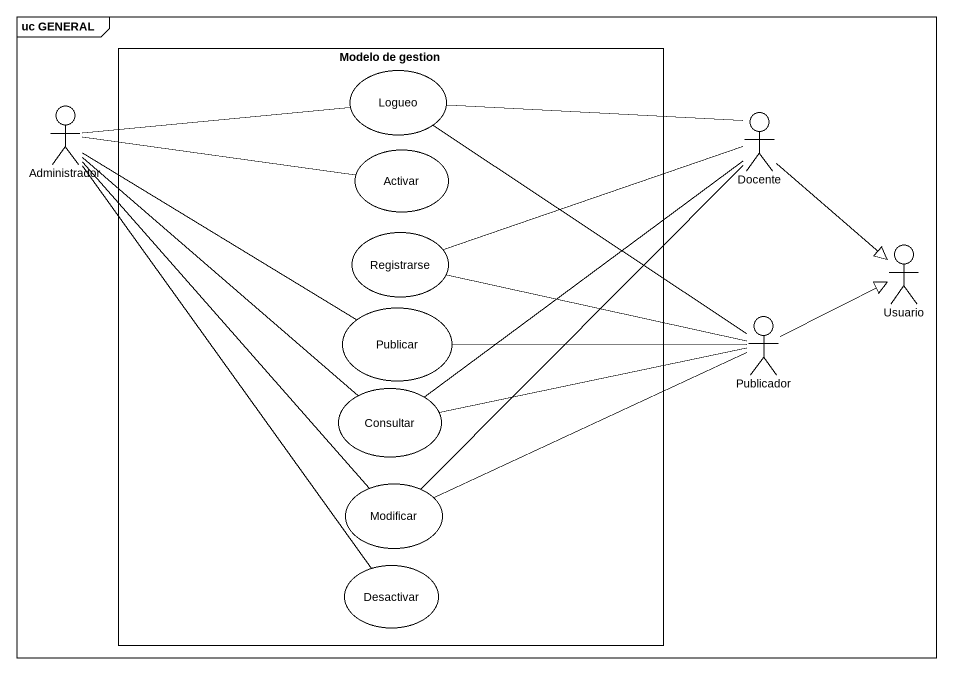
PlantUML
@startuml
mainframe uc GENERAL
rectangle "Modelo de gestion" as Modelo_de_gestion {
  usecase Logueo
  usecase Activar
  usecase Registrarse
  usecase Publicar
  usecase Consultar
  usecase Modificar
  usecase Desactivar
}
actor Administrador
actor Docente
actor Usuario
actor Publicador
Administrador -right- Logueo
Administrador -right- Activar
Administrador -right- Publicar
Administrador -- Consultar
Administrador -- Modificar
Administrador -- Desactivar
Docente -left- Logueo
Docente -left- Registrarse
Docente --|> Usuario
Docente -- Consultar
Docente -- Modificar
Publicador -up- Logueo
Publicador -left- Registrarse
Publicador -right-|> Usuario
Publicador -left- Publicar
Publicador -left- Consultar
Publicador -left- Modificar
@enduml
